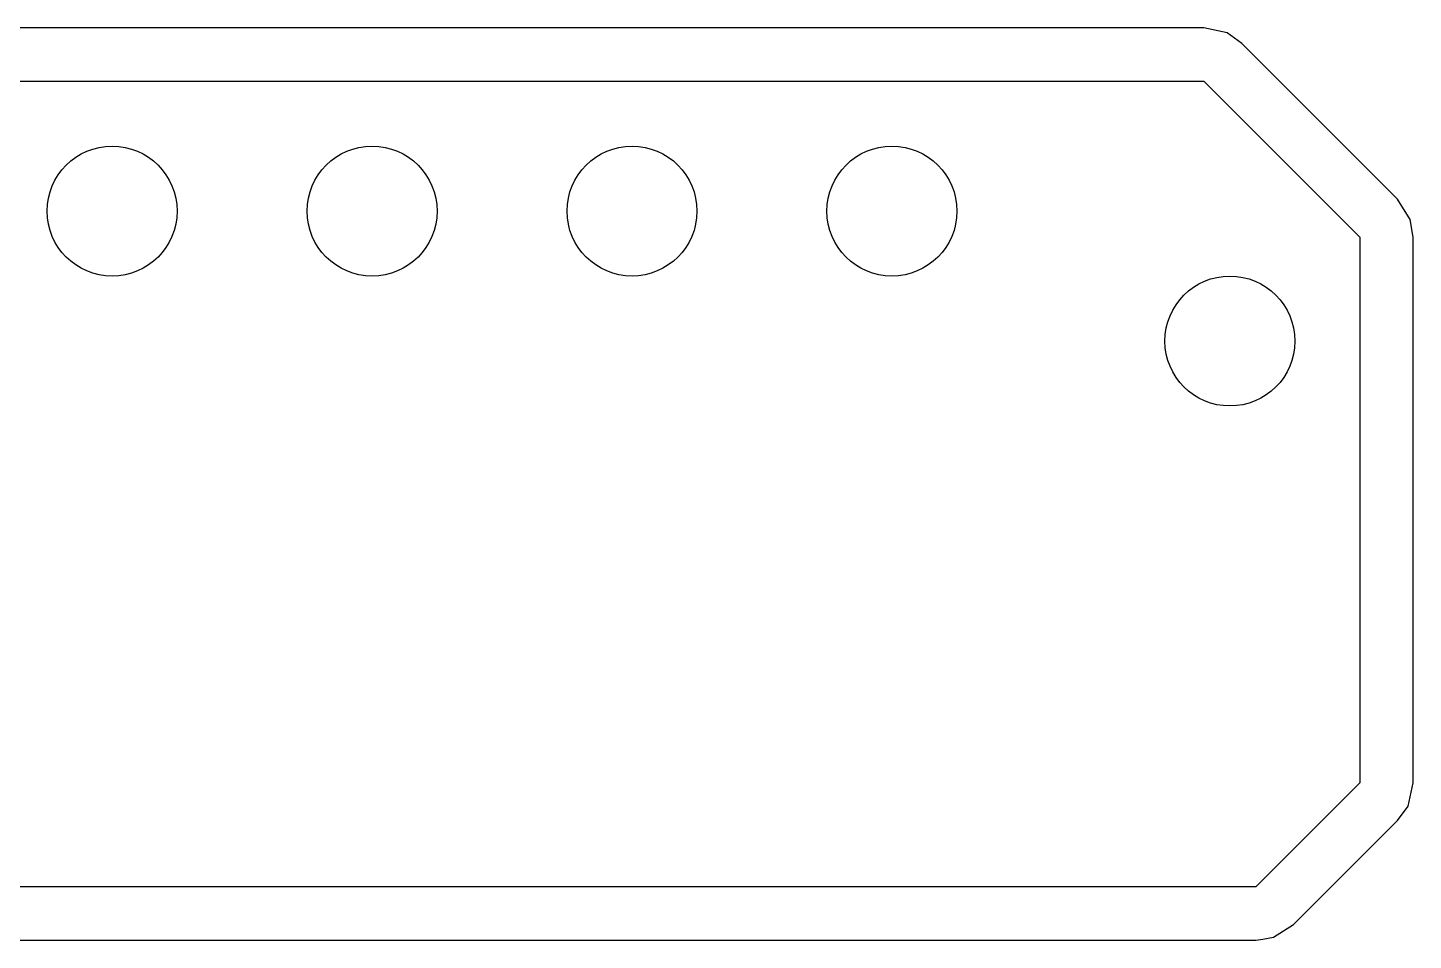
# Model space of a CAD drawing. Header units: inches. Extents: x 2.12 to 6.02, y -5.78 to -1.88.
# Drawn here: x 4.9715 to 5.1813, y -5.0356 to -4.8974 of the extents above; entities that cross this region are included whole.
import ezdxf

# ---------------------------------------------------------------- set-up
doc = ezdxf.new("R2010")
doc.units = ezdxf.units.IN
doc.header["$MEASUREMENT"] = 0
doc.layers.add('B.Cu', color=153, linetype='CONTINUOUS', true_color=0x4d7fc4)

msp = doc.modelspace()

# ---------------------------------------------------------------- linework, layer by layer
at = {"layer": 'B.Cu', "linetype": 'CONTINUOUS'}
for p, q in [((5.14961, -4.89742), (4.91339, -4.89742)), ((5.15312, -4.89822), (5.14961, -4.89742)), ((5.14961, -4.89742), (5.14961, -4.89742)), ((5.15533, -4.89979), (5.15312, -4.89822)), ((5.15312, -4.89822), (5.15312, -4.89822)), ((5.17895, -4.92341), (5.15533, -4.89979)), ((5.15533, -4.89979), (5.15533, -4.89979)), ((4.91339, -4.90551), (5.14961, -4.90551)), ((5.14961, -4.90551), (5.17323, -4.92913)), ((5.18086, -4.92646), (5.17895, -4.92341)), ((5.18132, -4.92913), (5.18086, -4.92646)), ((5.17323, -4.92913), (5.17323, -5.01181)), ((5.18132, -5.01181), (5.18132, -4.92913)), ((5.17323, -5.01181), (5.15748, -5.02756)), ((5.18052, -5.01532), (5.18132, -5.01181)), ((5.17895, -5.01753), (5.18052, -5.01532)), ((5.1632, -5.03328), (5.17895, -5.01753)), ((5.15748, -5.02756), (4.88583, -5.02756)), ((5.16015, -5.0352), (5.1632, -5.03328)), ((4.88583, -5.03565), (5.15748, -5.03565)), ((5.15748, -5.03565), (5.15855, -5.03547)), ((5.15855, -5.03547), (5.16015, -5.0352))]:
    msp.add_line(p, q, dxfattribs=at)
at = {"layer": 'B.Cu'}
for centre in [(4.98425, -4.9252), (5.02362, -4.9252), (5.06299, -4.9252), (5.10236, -4.9252), (5.15354, -4.94488)]:
    msp.add_circle(centre, 0.00984, dxfattribs=at)

doc.saveas('drawing.dxf')
